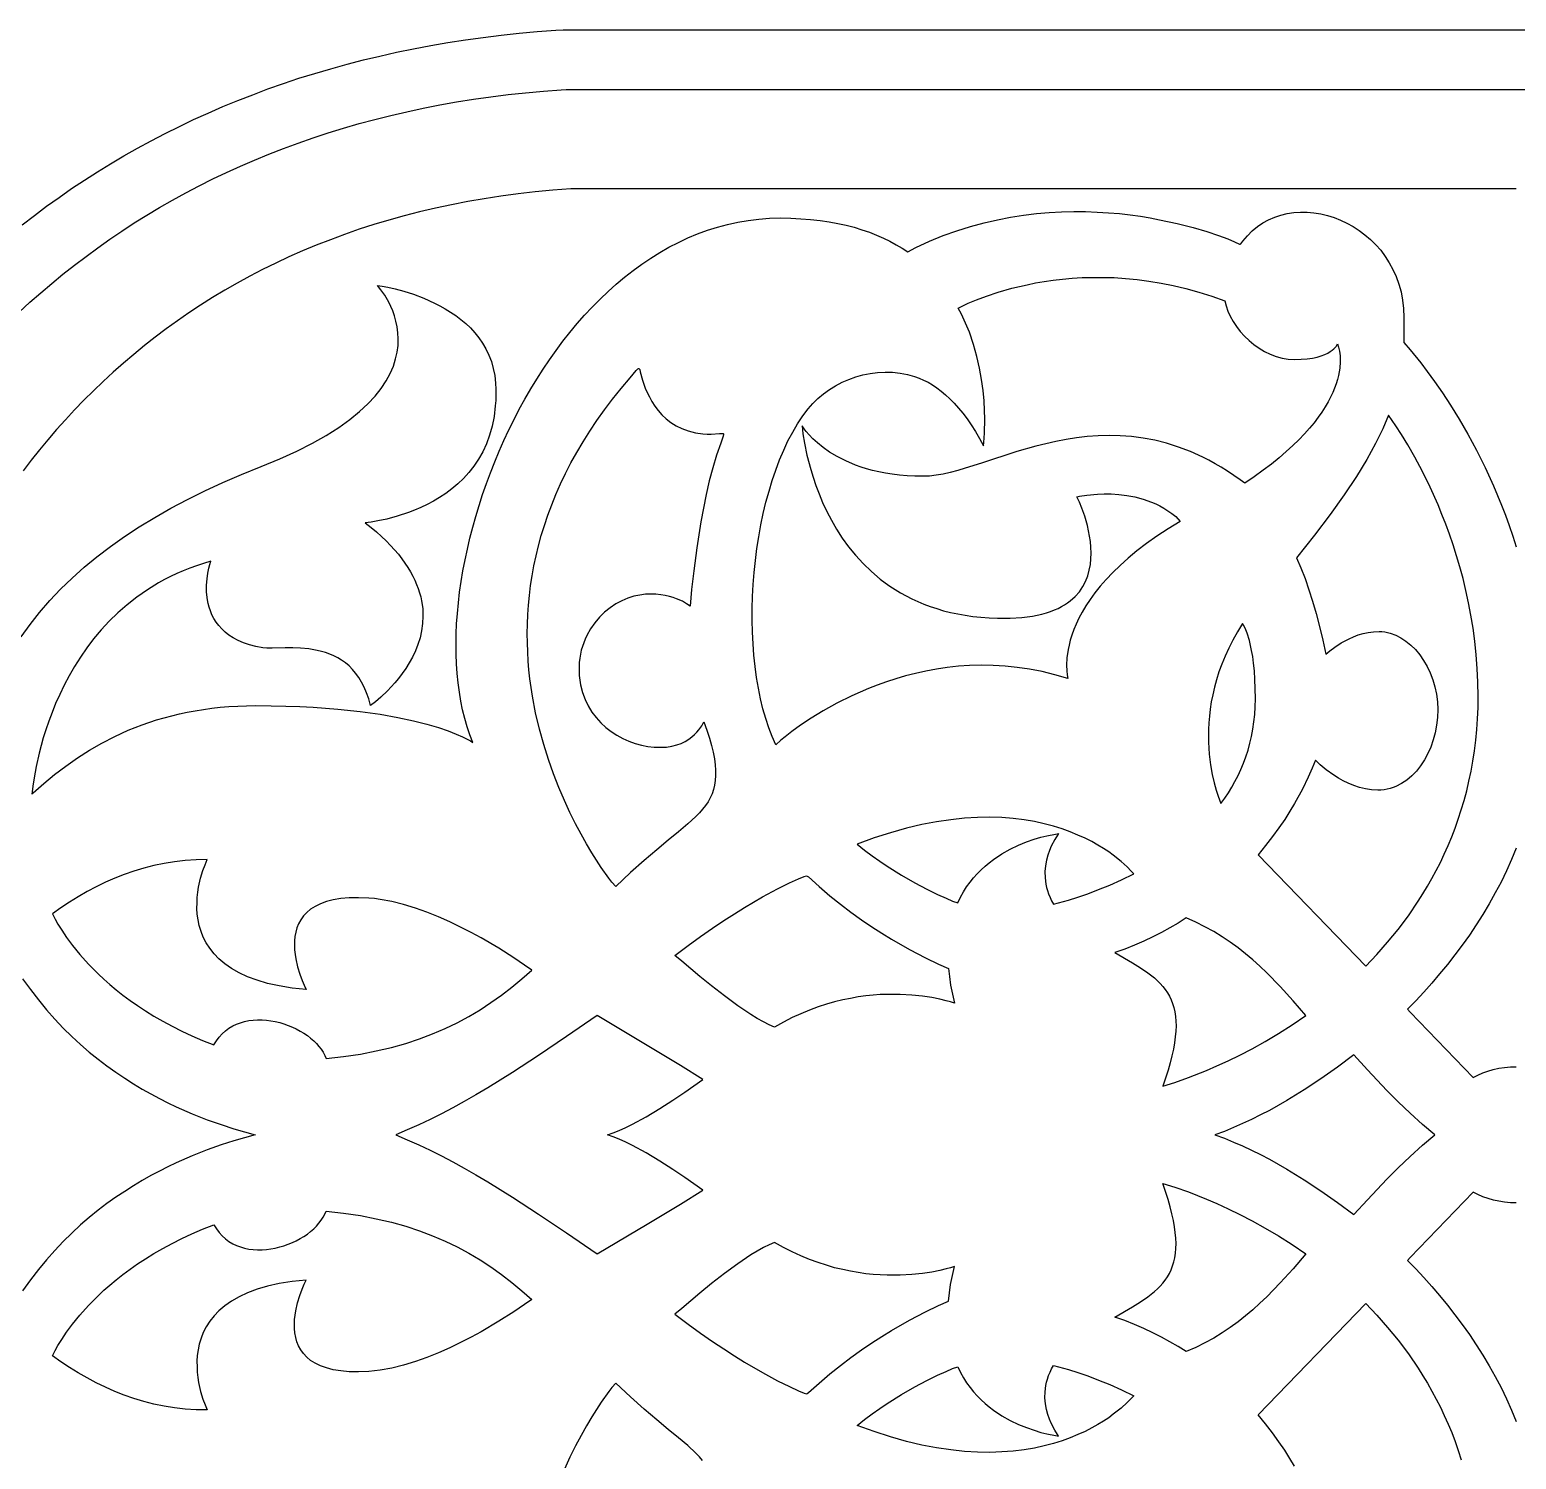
# Model space of a CAD drawing. Extents: x 1175 to 1336, y 620 to 642.
# Drawn here: x 1298.58 to 1313.37, y 627.6 to 641.83 of the extents above; entities that cross this region are included whole.
import ezdxf

# ---------------------------------------------------------------- set-up
doc = ezdxf.new("R2010")
doc.units = 0
doc.layers.add('LAYER_1', color=18, linetype='CONTINUOUS')

msp = doc.modelspace()

# ---------------------------------------------------------------- linework, layer by layer
at = {"layer": 'LAYER_1'}
for points in [[(1298.503, 639.889), (1298.623, 639.982), (1298.745, 640.073), (1298.869, 640.161), (1298.994, 640.248), (1299.122, 640.333), (1299.251, 640.415), (1299.382, 640.496), (1299.515, 640.574), (1299.65, 640.651), (1299.787, 640.725), (1299.925, 640.797), (1300.066, 640.867), (1300.208, 640.935), (1300.353, 641), (1300.499, 641.064), (1300.647, 641.125), (1300.796, 641.183), (1300.948, 641.24), (1301.102, 641.294), (1301.257, 641.346), (1301.415, 641.395), (1301.574, 641.442), (1301.735, 641.487), (1301.898, 641.529), (1302.062, 641.568), (1302.229, 641.606), (1302.398, 641.64), (1302.568, 641.672), (1302.74, 641.702), (1302.914, 641.729), (1303.09, 641.753), (1303.268, 641.775), (1303.448, 641.794), (1303.629, 641.811), (1303.813, 641.825), (1303.887, 641.83), (1322.858, 641.83)], [(1298.472, 639.02), (1298.578, 639.117), (1298.686, 639.212), (1298.796, 639.305), (1298.908, 639.397), (1299.021, 639.487), (1299.137, 639.574), (1299.254, 639.66), (1299.373, 639.744), (1299.495, 639.826), (1299.618, 639.906), (1299.743, 639.984), (1299.87, 640.06), (1299.999, 640.134), (1300.13, 640.206), (1300.263, 640.276), (1300.398, 640.344), (1300.535, 640.409), (1300.674, 640.472), (1300.814, 640.533), (1300.957, 640.592), (1301.102, 640.648), (1301.249, 640.702), (1301.397, 640.754), (1301.548, 640.804), (1301.701, 640.851), (1301.855, 640.895), (1302.012, 640.937), (1302.171, 640.977), (1302.331, 641.014), (1302.494, 641.049), (1302.659, 641.081), (1302.825, 641.111), (1302.994, 641.138), (1303.165, 641.162), (1303.338, 641.184), (1303.513, 641.203), (1303.689, 641.219), (1303.868, 641.233), (1303.915, 641.236), (1322.831, 641.236)], [(1313.373, 640.246), (1303.962, 640.246), (1303.784, 640.233), (1303.609, 640.216), (1303.437, 640.196), (1303.267, 640.173), (1303.1, 640.148), (1302.936, 640.119), (1302.774, 640.088), (1302.615, 640.054), (1302.458, 640.017), (1302.303, 639.977), (1302.152, 639.935), (1302.002, 639.89), (1301.855, 639.843), (1301.711, 639.793), (1301.569, 639.74), (1301.429, 639.685), (1301.292, 639.628), (1301.157, 639.568), (1301.025, 639.506), (1300.894, 639.442), (1300.766, 639.376), (1300.641, 639.307), (1300.518, 639.236), (1300.397, 639.163), (1300.278, 639.088), (1300.162, 639.011), (1300.047, 638.933), (1299.935, 638.852), (1299.825, 638.769), (1299.718, 638.685), (1299.612, 638.598), (1299.509, 638.51), (1299.408, 638.42), (1299.309, 638.329), (1299.212, 638.236), (1299.117, 638.141), (1299.024, 638.045), (1298.933, 637.948), (1298.845, 637.849), (1298.758, 637.748), (1298.673, 637.647), (1298.59, 637.544), (1298.51, 637.439)], [(1298.493, 635.787), (1298.581, 635.91), (1298.675, 636.03), (1298.776, 636.147), (1298.884, 636.261), (1298.998, 636.371), (1299.118, 636.479), (1299.246, 636.584), (1299.38, 636.687), (1299.52, 636.786), (1299.667, 636.882), (1299.821, 636.976), (1299.981, 637.067), (1300.148, 637.155), (1300.321, 637.24), (1300.5, 637.323), (1300.686, 637.403), (1300.879, 637.481), (1301.066, 637.557), (1301.237, 637.635), (1301.391, 637.713), (1301.529, 637.792), (1301.653, 637.871), (1301.763, 637.949), (1301.859, 638.028), (1301.943, 638.106), (1302.014, 638.183), (1302.075, 638.26), (1302.125, 638.335), (1302.165, 638.409), (1302.196, 638.482), (1302.219, 638.553), (1302.234, 638.621), (1302.243, 638.688), (1302.245, 638.752), (1302.242, 638.814), (1302.234, 638.873), (1302.222, 638.929), (1302.208, 638.981), (1302.19, 639.03), (1302.171, 639.076), (1302.151, 639.117), (1302.11, 639.188), (1302.073, 639.241), (1302.037, 639.285), (1302.086, 639.277), (1302.141, 639.266), (1302.214, 639.249), (1302.3, 639.226), (1302.396, 639.196), (1302.499, 639.157), (1302.606, 639.109), (1302.66, 639.082), (1302.713, 639.052), (1302.766, 639.019), (1302.818, 638.984), (1302.869, 638.946), (1302.917, 638.905), (1302.964, 638.861), (1303.007, 638.813), (1303.048, 638.763), (1303.085, 638.709), (1303.118, 638.652), (1303.148, 638.591), (1303.172, 638.527), (1303.191, 638.459), (1303.205, 638.387), (1303.213, 638.311), (1303.216, 638.252), (1303.216, 638.195), (1303.215, 638.139), (1303.211, 638.085), (1303.199, 637.981), (1303.18, 637.884), (1303.154, 637.793), (1303.123, 637.708), (1303.086, 637.629), (1303.044, 637.555), (1302.998, 637.486), (1302.948, 637.423), (1302.894, 637.364), (1302.838, 637.31), (1302.779, 637.26), (1302.719, 637.215), (1302.657, 637.174), (1302.595, 637.137), (1302.532, 637.104), (1302.469, 637.074), (1302.408, 637.048), (1302.348, 637.024), (1302.233, 636.987), (1302.13, 636.959), (1302.043, 636.94), (1301.975, 636.929), (1301.916, 636.922), (1301.974, 636.876), (1302.027, 636.831), (1302.078, 636.786), (1302.125, 636.741), (1302.169, 636.696), (1302.209, 636.652), (1302.246, 636.608), (1302.281, 636.564), (1302.312, 636.52), (1302.341, 636.477), (1302.367, 636.435), (1302.39, 636.392), (1302.41, 636.35), (1302.428, 636.308), (1302.444, 636.267), (1302.457, 636.226), (1302.468, 636.186), (1302.476, 636.146), (1302.488, 636.068), (1302.491, 635.992), (1302.487, 635.918), (1302.477, 635.846), (1302.462, 635.777), (1302.441, 635.71), (1302.416, 635.646), (1302.387, 635.585), (1302.355, 635.527), (1302.321, 635.472), (1302.285, 635.421), (1302.248, 635.372), (1302.21, 635.328), (1302.138, 635.249), (1302.072, 635.186), (1302.018, 635.14), (1301.968, 635.102), (1301.951, 635.168), (1301.93, 635.229), (1301.906, 635.285), (1301.88, 635.336), (1301.852, 635.382), (1301.821, 635.425), (1301.789, 635.463), (1301.755, 635.497), (1301.719, 635.527), (1301.681, 635.554), (1301.643, 635.577), (1301.603, 635.598), (1301.563, 635.615), (1301.522, 635.63), (1301.48, 635.642), (1301.439, 635.652), (1301.355, 635.667), (1301.273, 635.674), (1301.194, 635.677), (1301.12, 635.676), (1300.99, 635.673), (1300.938, 635.673), (1300.896, 635.676), (1300.827, 635.69), (1300.763, 635.708), (1300.704, 635.728), (1300.651, 635.751), (1300.603, 635.776), (1300.56, 635.804), (1300.522, 635.834), (1300.488, 635.866), (1300.458, 635.899), (1300.432, 635.934), (1300.41, 635.97), (1300.391, 636.006), (1300.376, 636.044), (1300.363, 636.081), (1300.353, 636.119), (1300.346, 636.156), (1300.338, 636.23), (1300.337, 636.3), (1300.342, 636.365), (1300.35, 636.422), (1300.359, 636.47), (1300.368, 636.507), (1300.378, 636.539), (1300.306, 636.517), (1300.237, 636.494), (1300.17, 636.47), (1300.104, 636.444), (1300.041, 636.416), (1299.979, 636.387), (1299.919, 636.356), (1299.86, 636.324), (1299.749, 636.256), (1299.644, 636.183), (1299.546, 636.106), (1299.454, 636.026), (1299.368, 635.942), (1299.288, 635.856), (1299.213, 635.767), (1299.145, 635.676), (1299.081, 635.584), (1299.023, 635.491), (1298.969, 635.398), (1298.92, 635.306), (1298.875, 635.214), (1298.835, 635.123), (1298.799, 635.033), (1298.767, 634.946), (1298.738, 634.861), (1298.712, 634.78), (1298.671, 634.628), (1298.641, 634.495), (1298.62, 634.384), (1298.608, 634.299), (1298.601, 634.244), (1298.597, 634.222), (1298.612, 634.235), (1298.716, 634.327), (1298.824, 634.416), (1298.936, 634.5), (1299.051, 634.581), (1299.171, 634.657), (1299.295, 634.729), (1299.424, 634.795), (1299.558, 634.856), (1299.696, 634.91), (1299.84, 634.959), (1299.99, 635.001), (1300.067, 635.02), (1300.145, 635.036), (1300.225, 635.051), (1300.306, 635.064), (1300.389, 635.076), (1300.473, 635.085), (1300.559, 635.092), (1300.647, 635.097), (1300.736, 635.101), (1300.827, 635.102), (1300.979, 635.101), (1301.125, 635.097), (1301.264, 635.093), (1301.397, 635.086), (1301.643, 635.068), (1301.865, 635.044), (1302.064, 635.016), (1302.24, 634.985), (1302.395, 634.952), (1302.53, 634.918), (1302.645, 634.884), (1302.742, 634.851), (1302.821, 634.819), (1302.884, 634.792), (1302.931, 634.768), (1302.963, 634.75), (1302.988, 634.734), (1302.958, 634.811), (1302.931, 634.891), (1302.907, 634.974), (1302.886, 635.059), (1302.868, 635.146), (1302.853, 635.236), (1302.84, 635.328), (1302.831, 635.422), (1302.825, 635.517), (1302.821, 635.615), (1302.82, 635.714), (1302.822, 635.815), (1302.826, 635.917), (1302.834, 636.02), (1302.844, 636.125), (1302.856, 636.23), (1302.871, 636.337), (1302.889, 636.444), (1302.91, 636.552), (1302.933, 636.66), (1302.958, 636.768), (1302.986, 636.877), (1303.016, 636.986), (1303.049, 637.095), (1303.085, 637.204), (1303.122, 637.312), (1303.162, 637.42), (1303.205, 637.528), (1303.249, 637.634), (1303.296, 637.74), (1303.345, 637.846), (1303.397, 637.95), (1303.45, 638.052), (1303.506, 638.154), (1303.564, 638.254), (1303.624, 638.353), (1303.686, 638.45), (1303.75, 638.545), (1303.816, 638.638), (1303.884, 638.729), (1303.954, 638.817), (1304.026, 638.904), (1304.1, 638.988), (1304.176, 639.069), (1304.254, 639.148), (1304.333, 639.224), (1304.415, 639.297), (1304.498, 639.366), (1304.583, 639.433), (1304.669, 639.496), (1304.758, 639.556), (1304.848, 639.612), (1304.939, 639.664), (1305.033, 639.713), (1305.127, 639.757), (1305.224, 639.797), (1305.322, 639.833), (1305.421, 639.865), (1305.522, 639.892), (1305.625, 639.915), (1305.728, 639.932), (1305.834, 639.945), (1305.94, 639.953), (1306.048, 639.956), (1306.152, 639.954), (1306.252, 639.949), (1306.349, 639.942), (1306.443, 639.931), (1306.533, 639.918), (1306.619, 639.902), (1306.703, 639.884), (1306.783, 639.863), (1306.86, 639.839), (1306.934, 639.814), (1307.005, 639.786), (1307.073, 639.756), (1307.138, 639.724), (1307.201, 639.69), (1307.26, 639.655), (1307.317, 639.618), (1307.395, 639.663), (1307.533, 639.725), (1307.67, 639.78), (1307.806, 639.828), (1307.941, 639.871), (1308.075, 639.907), (1308.208, 639.938), (1308.34, 639.963), (1308.469, 639.983), (1308.597, 639.999), (1308.723, 640.01), (1308.847, 640.017), (1308.968, 640.02), (1309.086, 640.019), (1309.201, 640.015), (1309.314, 640.008), (1309.423, 639.999), (1309.529, 639.987), (1309.631, 639.973), (1309.729, 639.957), (1309.823, 639.939), (1309.999, 639.901), (1310.156, 639.861), (1310.293, 639.82), (1310.408, 639.781), (1310.501, 639.747), (1310.568, 639.72), (1310.619, 639.695), (1310.626, 639.696), (1310.632, 639.7), (1310.651, 639.724), (1310.696, 639.778), (1310.744, 639.827), (1310.796, 639.87), (1310.851, 639.907), (1310.908, 639.939), (1310.968, 639.964), (1311.03, 639.985), (1311.094, 640), (1311.159, 640.009), (1311.225, 640.013), (1311.292, 640.013), (1311.359, 640.007), (1311.426, 639.996), (1311.493, 639.98), (1311.559, 639.96), (1311.624, 639.934), (1311.687, 639.905), (1311.75, 639.87), (1311.81, 639.831), (1311.867, 639.788), (1311.922, 639.741), (1311.974, 639.689), (1312.023, 639.634), (1312.068, 639.574), (1312.109, 639.511), (1312.145, 639.444), (1312.177, 639.373), (1312.204, 639.298), (1312.226, 639.22), (1312.241, 639.139), (1312.251, 639.054), (1312.254, 638.966), (1312.254, 638.718), (1312.317, 638.645), (1312.422, 638.515), (1312.487, 638.429), (1312.559, 638.329), (1312.637, 638.217), (1312.718, 638.091), (1312.803, 637.954), (1312.89, 637.805), (1312.976, 637.644), (1313.062, 637.472), (1313.146, 637.29), (1313.227, 637.097), (1313.265, 636.997), (1313.303, 636.894), (1313.339, 636.789), (1313.373, 636.681)], [(1313.373, 633.683), (1313.326, 633.569), (1313.276, 633.457), (1313.222, 633.346), (1313.164, 633.237), (1313.104, 633.129), (1313.04, 633.024), (1312.974, 632.92), (1312.906, 632.818), (1312.835, 632.718), (1312.762, 632.62), (1312.687, 632.524), (1312.61, 632.431), (1312.532, 632.34), (1312.453, 632.251), (1312.372, 632.164), (1312.291, 632.08), (1312.315, 632.052), (1312.942, 631.401), (1312.989, 631.425), (1313.039, 631.446), (1313.091, 631.464), (1313.144, 631.479), (1313.199, 631.492), (1313.256, 631.5), (1313.314, 631.506), (1313.373, 631.508)], [(1298.506, 632.383), (1298.583, 632.275), (1298.663, 632.172), (1298.744, 632.074), (1298.827, 631.98), (1298.911, 631.892), (1298.996, 631.808), (1299.083, 631.728), (1299.17, 631.653), (1299.258, 631.582), (1299.346, 631.515), (1299.434, 631.452), (1299.522, 631.392), (1299.609, 631.337), (1299.696, 631.285), (1299.782, 631.236), (1299.867, 631.191), (1299.951, 631.148), (1300.033, 631.109), (1300.193, 631.04), (1300.343, 630.98), (1300.483, 630.931), (1300.61, 630.89), (1300.821, 630.83), (1300.61, 630.77), (1300.483, 630.729), (1300.343, 630.679), (1300.193, 630.62), (1300.033, 630.55), (1299.951, 630.511), (1299.867, 630.469), (1299.782, 630.424), (1299.696, 630.375), (1299.609, 630.323), (1299.522, 630.267), (1299.434, 630.208), (1299.346, 630.145), (1299.258, 630.078), (1299.17, 630.007), (1299.083, 629.932), (1298.996, 629.852), (1298.911, 629.768), (1298.827, 629.679), (1298.744, 629.586), (1298.663, 629.488), (1298.583, 629.385), (1298.506, 629.277)], [(1313.373, 630.152), (1313.314, 630.154), (1313.256, 630.159), (1313.2, 630.168), (1313.145, 630.18), (1313.092, 630.195), (1313.04, 630.213), (1312.99, 630.234), (1312.943, 630.258), (1312.315, 629.608), (1312.291, 629.58), (1312.372, 629.495), (1312.453, 629.409), (1312.532, 629.32), (1312.61, 629.229), (1312.687, 629.135), (1312.762, 629.039), (1312.835, 628.942), (1312.906, 628.842), (1312.974, 628.74), (1313.04, 628.636), (1313.104, 628.53), (1313.164, 628.423), (1313.222, 628.314), (1313.276, 628.203), (1313.326, 628.09), (1313.373, 627.976)], [(1311.166, 627.53), (1311.12, 627.608), (1311.068, 627.69), (1311.01, 627.775), (1310.947, 627.862), (1310.878, 627.952), (1310.803, 628.043), (1311.874, 629.151), (1311.984, 629.035), (1312.092, 628.913), (1312.197, 628.784), (1312.299, 628.648), (1312.396, 628.506), (1312.443, 628.432), (1312.489, 628.356), (1312.533, 628.278), (1312.576, 628.199), (1312.617, 628.118), (1312.656, 628.036), (1312.694, 627.951), (1312.73, 627.865), (1312.764, 627.777), (1312.796, 627.687), (1312.825, 627.595)], [(1305.274, 627.589), (1305.242, 627.625), (1305.207, 627.662), (1305.127, 627.736), (1305.035, 627.814), (1304.932, 627.898), (1304.817, 627.992), (1304.692, 628.099), (1304.557, 628.22), (1304.412, 628.359), (1304.372, 628.314), (1304.34, 628.275), (1304.265, 628.168), (1304.172, 628.021), (1304.12, 627.934), (1304.066, 627.838), (1304.01, 627.733), (1303.954, 627.621), (1303.898, 627.5)]]:
    msp.add_lwpolyline(points, dxfattribs=at)
for points in [[(1310.67, 637.315), (1310.624, 637.35), (1310.561, 637.394), (1310.499, 637.436), (1310.437, 637.474), (1310.375, 637.51), (1310.314, 637.544), (1310.252, 637.575), (1310.131, 637.63), (1310.011, 637.676), (1309.892, 637.714), (1309.774, 637.743), (1309.658, 637.765), (1309.544, 637.78), (1309.431, 637.788), (1309.32, 637.791), (1309.21, 637.788), (1309.102, 637.78), (1308.996, 637.768), (1308.892, 637.751), (1308.79, 637.732), (1308.69, 637.709), (1308.592, 637.684), (1308.402, 637.63), (1308.051, 637.516), (1307.889, 637.465), (1307.813, 637.443), (1307.738, 637.423), (1307.667, 637.407), (1307.599, 637.395), (1307.533, 637.387), (1307.47, 637.385), (1307.388, 637.386), (1307.309, 637.39), (1307.234, 637.397), (1307.162, 637.405), (1307.093, 637.416), (1307.028, 637.429), (1306.966, 637.443), (1306.907, 637.46), (1306.851, 637.477), (1306.797, 637.496), (1306.7, 637.537), (1306.614, 637.581), (1306.538, 637.626), (1306.473, 637.672), (1306.418, 637.717), (1306.372, 637.759), (1306.334, 637.798), (1306.305, 637.831), (1306.284, 637.858), (1306.264, 637.888), (1306.273, 637.807), (1306.288, 637.715), (1306.313, 637.595), (1306.35, 637.453), (1306.373, 637.375), (1306.401, 637.294), (1306.433, 637.21), (1306.469, 637.123), (1306.51, 637.035), (1306.556, 636.947), (1306.607, 636.858), (1306.664, 636.77), (1306.727, 636.683), (1306.796, 636.598), (1306.872, 636.516), (1306.954, 636.436), (1307.043, 636.361), (1307.09, 636.325), (1307.139, 636.29), (1307.191, 636.257), (1307.244, 636.225), (1307.299, 636.195), (1307.356, 636.166), (1307.415, 636.138), (1307.476, 636.113), (1307.539, 636.089), (1307.604, 636.067), (1307.672, 636.047), (1307.742, 636.03), (1307.814, 636.014), (1307.888, 636.001), (1307.965, 635.99), (1308.044, 635.981), (1308.125, 635.975), (1308.209, 635.972), (1308.337, 635.972), (1308.453, 635.979), (1308.558, 635.993), (1308.652, 636.013), (1308.696, 636.026), (1308.737, 636.039), (1308.775, 636.054), (1308.812, 636.07), (1308.846, 636.087), (1308.877, 636.106), (1308.907, 636.125), (1308.934, 636.146), (1308.983, 636.189), (1309.024, 636.236), (1309.059, 636.286), (1309.086, 636.339), (1309.107, 636.393), (1309.123, 636.449), (1309.134, 636.506), (1309.139, 636.563), (1309.141, 636.621), (1309.139, 636.678), (1309.134, 636.734), (1309.126, 636.789), (1309.116, 636.842), (1309.104, 636.894), (1309.077, 636.987), (1309.049, 637.067), (1309.025, 637.128), (1309, 637.181), (1309.026, 637.187), (1309.097, 637.198), (1309.205, 637.208), (1309.27, 637.21), (1309.341, 637.209), (1309.416, 637.204), (1309.495, 637.195), (1309.577, 637.179), (1309.659, 637.157), (1309.743, 637.127), (1309.784, 637.109), (1309.825, 637.089), (1309.865, 637.066), (1309.905, 637.041), (1309.944, 637.013), (1309.983, 636.983), (1310.027, 636.936), (1309.907, 636.862), (1309.795, 636.788), (1309.692, 636.715), (1309.597, 636.642), (1309.509, 636.569), (1309.429, 636.498), (1309.356, 636.427), (1309.29, 636.358), (1309.231, 636.29), (1309.177, 636.223), (1309.13, 636.157), (1309.088, 636.094), (1309.051, 636.032), (1309.019, 635.971), (1308.992, 635.913), (1308.969, 635.858), (1308.949, 635.804), (1308.934, 635.753), (1308.921, 635.704), (1308.912, 635.659), (1308.9, 635.576), (1308.897, 635.506), (1308.898, 635.449), (1308.903, 635.408), (1308.909, 635.373), (1308.781, 635.41), (1308.654, 635.441), (1308.529, 635.465), (1308.405, 635.483), (1308.284, 635.495), (1308.165, 635.502), (1308.047, 635.504), (1307.932, 635.501), (1307.82, 635.493), (1307.709, 635.481), (1307.602, 635.465), (1307.496, 635.446), (1307.394, 635.423), (1307.294, 635.398), (1307.197, 635.37), (1307.104, 635.339), (1307.013, 635.307), (1306.926, 635.273), (1306.841, 635.237), (1306.761, 635.2), (1306.61, 635.125), (1306.474, 635.049), (1306.354, 634.976), (1306.25, 634.907), (1306.163, 634.845), (1306.095, 634.792), (1306.054, 634.758), (1306.003, 634.711), (1305.966, 634.794), (1305.933, 634.881), (1305.902, 634.974), (1305.875, 635.07), (1305.851, 635.171), (1305.829, 635.274), (1305.812, 635.381), (1305.797, 635.491), (1305.785, 635.603), (1305.776, 635.718), (1305.771, 635.834), (1305.768, 635.951), (1305.769, 636.07), (1305.772, 636.189), (1305.778, 636.309), (1305.788, 636.428), (1305.8, 636.547), (1305.815, 636.666), (1305.833, 636.783), (1305.854, 636.9), (1305.878, 637.014), (1305.905, 637.126), (1305.935, 637.236), (1305.967, 637.343), (1306.002, 637.447), (1306.04, 637.547), (1306.081, 637.644), (1306.124, 637.736), (1306.171, 637.824), (1306.219, 637.907), (1306.271, 637.985), (1306.325, 638.057), (1306.372, 638.11), (1306.422, 638.16), (1306.477, 638.206), (1306.536, 638.248), (1306.597, 638.286), (1306.662, 638.32), (1306.729, 638.349), (1306.799, 638.374), (1306.87, 638.394), (1306.943, 638.409), (1307.016, 638.418), (1307.09, 638.422), (1307.164, 638.42), (1307.239, 638.412), (1307.312, 638.398), (1307.384, 638.378), (1307.429, 638.361), (1307.474, 638.342), (1307.518, 638.32), (1307.562, 638.294), (1307.606, 638.265), (1307.65, 638.232), (1307.693, 638.196), (1307.736, 638.156), (1307.779, 638.112), (1307.822, 638.064), (1307.864, 638.012), (1307.906, 637.956), (1307.948, 637.896), (1307.989, 637.831), (1308.03, 637.762), (1308.071, 637.688), (1308.074, 637.721), (1308.08, 637.813), (1308.083, 637.955), (1308.08, 638.041), (1308.075, 638.136), (1308.065, 638.238), (1308.051, 638.347), (1308.031, 638.46), (1308.005, 638.578), (1307.971, 638.697), (1307.929, 638.818), (1307.905, 638.879), (1307.879, 638.939), (1307.85, 638.999), (1307.819, 639.059), (1307.918, 639.107), (1307.999, 639.14), (1308.099, 639.178), (1308.217, 639.217), (1308.353, 639.256), (1308.505, 639.292), (1308.588, 639.309), (1308.674, 639.323), (1308.763, 639.336), (1308.856, 639.347), (1308.953, 639.356), (1309.053, 639.362), (1309.156, 639.365), (1309.263, 639.365), (1309.372, 639.362), (1309.484, 639.354), (1309.599, 639.343), (1309.717, 639.328), (1309.837, 639.308), (1309.959, 639.283), (1310.084, 639.253), (1310.212, 639.218), (1310.341, 639.177), (1310.472, 639.131), (1310.484, 639.08), (1310.503, 639.028), (1310.526, 638.977), (1310.555, 638.926), (1310.588, 638.876), (1310.626, 638.827), (1310.668, 638.781), (1310.713, 638.737), (1310.762, 638.696), (1310.813, 638.659), (1310.868, 638.626), (1310.924, 638.599), (1310.982, 638.576), (1311.042, 638.56), (1311.103, 638.549), (1311.165, 638.546), (1311.232, 638.549), (1311.292, 638.554), (1311.345, 638.562), (1311.392, 638.572), (1311.432, 638.584), (1311.467, 638.597), (1311.496, 638.611), (1311.521, 638.626), (1311.541, 638.64), (1311.557, 638.654), (1311.579, 638.678), (1311.593, 638.702), (1311.604, 638.671), (1311.613, 638.631), (1311.619, 638.583), (1311.62, 638.525), (1311.616, 638.46), (1311.603, 638.387), (1311.593, 638.347), (1311.58, 638.306), (1311.565, 638.263), (1311.546, 638.219), (1311.524, 638.172), (1311.499, 638.125), (1311.47, 638.075), (1311.438, 638.024), (1311.401, 637.972), (1311.36, 637.918), (1311.315, 637.863), (1311.264, 637.807), (1311.209, 637.749), (1311.149, 637.69), (1311.084, 637.63), (1311.013, 637.569), (1310.936, 637.507), (1310.854, 637.444), (1310.765, 637.38)], [(1304.412, 633.301), (1304.372, 633.345), (1304.34, 633.384), (1304.265, 633.492), (1304.172, 633.638), (1304.12, 633.726), (1304.066, 633.822), (1304.01, 633.926), (1303.954, 634.039), (1303.898, 634.159), (1303.843, 634.288), (1303.79, 634.423), (1303.74, 634.565), (1303.693, 634.714), (1303.65, 634.869), (1303.612, 635.03), (1303.581, 635.197), (1303.556, 635.369), (1303.546, 635.457), (1303.538, 635.546), (1303.533, 635.636), (1303.53, 635.727), (1303.529, 635.82), (1303.53, 635.913), (1303.534, 636.008), (1303.54, 636.103), (1303.55, 636.199), (1303.562, 636.297), (1303.577, 636.395), (1303.595, 636.494), (1303.616, 636.593), (1303.64, 636.694), (1303.668, 636.795), (1303.699, 636.896), (1303.734, 636.999), (1303.772, 637.102), (1303.814, 637.205), (1303.86, 637.309), (1303.91, 637.413), (1303.964, 637.518), (1304.022, 637.623), (1304.084, 637.728), (1304.151, 637.834), (1304.222, 637.94), (1304.298, 638.046), (1304.378, 638.152), (1304.464, 638.259), (1304.554, 638.365), (1304.614, 638.437), (1304.63, 638.454), (1304.636, 638.457), (1304.64, 638.458), (1304.644, 638.455), (1304.648, 638.449), (1304.654, 638.426), (1304.677, 638.341), (1304.704, 638.261), (1304.722, 638.218), (1304.744, 638.174), (1304.769, 638.129), (1304.798, 638.084), (1304.831, 638.04), (1304.869, 637.998), (1304.911, 637.957), (1304.958, 637.921), (1305.011, 637.887), (1305.068, 637.859), (1305.132, 637.836), (1305.202, 637.818), (1305.278, 637.808), (1305.318, 637.805), (1305.36, 637.805), (1305.441, 637.81), (1305.464, 637.812), (1305.478, 637.81), (1305.481, 637.807), (1305.483, 637.802), (1305.48, 637.785), (1305.454, 637.715), (1305.413, 637.596), (1305.375, 637.47), (1305.341, 637.338), (1305.31, 637.204), (1305.282, 637.068), (1305.257, 636.933), (1305.216, 636.674), (1305.186, 636.444), (1305.165, 636.259), (1305.149, 636.091), (1305.115, 636.116), (1305.073, 636.14), (1305.015, 636.165), (1304.981, 636.178), (1304.943, 636.189), (1304.902, 636.199), (1304.857, 636.206), (1304.81, 636.211), (1304.759, 636.212), (1304.705, 636.21), (1304.648, 636.203), (1304.589, 636.191), (1304.529, 636.172), (1304.47, 636.146), (1304.411, 636.114), (1304.354, 636.075), (1304.299, 636.031), (1304.248, 635.981), (1304.201, 635.925), (1304.158, 635.865), (1304.121, 635.799), (1304.105, 635.764), (1304.091, 635.728), (1304.078, 635.691), (1304.067, 635.653), (1304.058, 635.613), (1304.051, 635.573), (1304.047, 635.531), (1304.045, 635.489), (1304.045, 635.445), (1304.047, 635.401), (1304.052, 635.356), (1304.06, 635.309), (1304.079, 635.234), (1304.104, 635.164), (1304.135, 635.099), (1304.172, 635.038), (1304.214, 634.983), (1304.26, 634.931), (1304.311, 634.885), (1304.365, 634.844), (1304.421, 634.807), (1304.48, 634.775), (1304.541, 634.748), (1304.604, 634.726), (1304.667, 634.709), (1304.73, 634.696), (1304.793, 634.689), (1304.855, 634.687), (1304.914, 634.689), (1304.968, 634.697), (1305.017, 634.71), (1305.061, 634.726), (1305.101, 634.746), (1305.136, 634.767), (1305.167, 634.79), (1305.195, 634.814), (1305.218, 634.838), (1305.237, 634.861), (1305.266, 634.902), (1305.287, 634.942), (1305.317, 634.858), (1305.342, 634.779), (1305.362, 634.706), (1305.379, 634.637), (1305.391, 634.573), (1305.399, 634.514), (1305.404, 634.458), (1305.404, 634.405), (1305.4, 634.356), (1305.393, 634.31), (1305.382, 634.266), (1305.368, 634.224), (1305.349, 634.184), (1305.328, 634.145), (1305.302, 634.108), (1305.274, 634.071), (1305.242, 634.034), (1305.207, 633.998), (1305.127, 633.924), (1305.035, 633.846), (1304.932, 633.761), (1304.817, 633.667), (1304.692, 633.561), (1304.557, 633.44)], [(1311.874, 632.509), (1311.984, 632.624), (1312.092, 632.746), (1312.197, 632.875), (1312.299, 633.011), (1312.396, 633.154), (1312.443, 633.228), (1312.489, 633.304), (1312.533, 633.381), (1312.576, 633.46), (1312.617, 633.541), (1312.656, 633.624), (1312.694, 633.708), (1312.73, 633.795), (1312.764, 633.883), (1312.796, 633.973), (1312.825, 634.064), (1312.853, 634.158), (1312.879, 634.253), (1312.902, 634.35), (1312.923, 634.449), (1312.941, 634.55), (1312.957, 634.653), (1312.97, 634.757), (1312.98, 634.863), (1312.987, 634.972), (1312.992, 635.082), (1312.993, 635.193), (1312.991, 635.335), (1312.985, 635.473), (1312.974, 635.609), (1312.96, 635.743), (1312.942, 635.874), (1312.922, 636.001), (1312.898, 636.126), (1312.871, 636.248), (1312.843, 636.366), (1312.811, 636.482), (1312.779, 636.594), (1312.744, 636.702), (1312.708, 636.807), (1312.671, 636.908), (1312.633, 637.006), (1312.594, 637.099), (1312.516, 637.275), (1312.438, 637.433), (1312.363, 637.575), (1312.293, 637.698), (1312.23, 637.802), (1312.175, 637.887), (1312.101, 637.993), (1312.043, 637.857), (1311.97, 637.71), (1311.884, 637.552), (1311.781, 637.383), (1311.661, 637.201), (1311.522, 637.006), (1311.364, 636.797), (1311.184, 636.574), (1311.228, 636.472), (1311.27, 636.366), (1311.309, 636.255), (1311.346, 636.14), (1311.381, 636.018), (1311.414, 635.89), (1311.446, 635.755), (1311.476, 635.613), (1311.518, 635.648), (1311.566, 635.685), (1311.63, 635.726), (1311.668, 635.748), (1311.709, 635.768), (1311.753, 635.787), (1311.799, 635.805), (1311.848, 635.819), (1311.9, 635.83), (1311.953, 635.838), (1312.008, 635.84), (1312.036, 635.839), (1312.064, 635.836), (1312.119, 635.824), (1312.173, 635.804), (1312.225, 635.777), (1312.275, 635.744), (1312.324, 635.704), (1312.369, 635.659), (1312.412, 635.608), (1312.45, 635.552), (1312.485, 635.492), (1312.516, 635.428), (1312.542, 635.36), (1312.563, 635.289), (1312.579, 635.215), (1312.588, 635.14), (1312.591, 635.062), (1312.588, 634.984), (1312.58, 634.907), (1312.565, 634.832), (1312.546, 634.76), (1312.521, 634.69), (1312.492, 634.624), (1312.458, 634.561), (1312.42, 634.503), (1312.378, 634.45), (1312.332, 634.403), (1312.283, 634.361), (1312.23, 634.326), (1312.175, 634.298), (1312.147, 634.286), (1312.117, 634.277), (1312.088, 634.269), (1312.057, 634.264), (1312.026, 634.261), (1311.995, 634.259), (1311.932, 634.263), (1311.871, 634.272), (1311.812, 634.287), (1311.756, 634.306), (1311.701, 634.329), (1311.65, 634.354), (1311.602, 634.381), (1311.557, 634.409), (1311.481, 634.464), (1311.422, 634.512), (1311.373, 634.559), (1311.342, 634.48), (1311.302, 634.389), (1311.244, 634.271), (1311.166, 634.129), (1311.12, 634.052), (1311.068, 633.97), (1311.01, 633.885), (1310.947, 633.798), (1310.878, 633.708), (1310.803, 633.617)], [(1310.649, 635.918), (1310.598, 635.836), (1310.552, 635.755), (1310.511, 635.674), (1310.474, 635.594), (1310.442, 635.515), (1310.413, 635.437), (1310.389, 635.36), (1310.368, 635.285), (1310.351, 635.21), (1310.337, 635.138), (1310.326, 635.066), (1310.318, 634.997), (1310.312, 634.929), (1310.309, 634.863), (1310.308, 634.799), (1310.31, 634.737), (1310.317, 634.62), (1310.33, 634.513), (1310.347, 634.417), (1310.367, 634.333), (1310.387, 634.261), (1310.405, 634.202), (1310.433, 634.129), (1310.471, 634.181), (1310.507, 634.235), (1310.541, 634.291), (1310.573, 634.348), (1310.604, 634.407), (1310.632, 634.467), (1310.658, 634.53), (1310.682, 634.593), (1310.703, 634.659), (1310.722, 634.727), (1310.738, 634.796), (1310.752, 634.867), (1310.762, 634.94), (1310.77, 635.014), (1310.775, 635.091), (1310.776, 635.169), (1310.775, 635.271), (1310.771, 635.363), (1310.766, 635.447), (1310.758, 635.523), (1310.749, 635.591), (1310.739, 635.651), (1310.717, 635.75), (1310.695, 635.823), (1310.674, 635.874), (1310.658, 635.904)], [(1309.565, 633.428), (1309.541, 633.454), (1309.5, 633.496), (1309.441, 633.55), (1309.362, 633.612), (1309.316, 633.645), (1309.264, 633.679), (1309.208, 633.714), (1309.147, 633.748), (1309.081, 633.782), (1309.01, 633.814), (1308.933, 633.846), (1308.852, 633.875), (1308.765, 633.902), (1308.674, 633.926), (1308.576, 633.947), (1308.474, 633.965), (1308.366, 633.978), (1308.253, 633.987), (1308.134, 633.99), (1308.01, 633.988), (1307.88, 633.981), (1307.745, 633.966), (1307.603, 633.945), (1307.456, 633.917), (1307.304, 633.881), (1307.145, 633.837), (1306.981, 633.785), (1306.811, 633.723), (1306.887, 633.663), (1306.963, 633.606), (1307.038, 633.553), (1307.112, 633.504), (1307.254, 633.414), (1307.387, 633.338), (1307.507, 633.274), (1307.611, 633.223), (1307.697, 633.184), (1307.761, 633.157), (1307.815, 633.14), (1307.841, 633.196), (1307.871, 633.248), (1307.902, 633.298), (1307.936, 633.344), (1307.971, 633.388), (1308.008, 633.429), (1308.047, 633.468), (1308.086, 633.504), (1308.127, 633.538), (1308.168, 633.569), (1308.252, 633.625), (1308.336, 633.673), (1308.419, 633.712), (1308.498, 633.745), (1308.573, 633.771), (1308.64, 633.791), (1308.7, 633.806), (1308.786, 633.824), (1308.818, 633.828), (1308.807, 633.813), (1308.78, 633.77), (1308.744, 633.702), (1308.727, 633.66), (1308.711, 633.614), (1308.697, 633.563), (1308.687, 633.508), (1308.682, 633.45), (1308.683, 633.389), (1308.691, 633.326), (1308.697, 633.293), (1308.706, 633.26), (1308.718, 633.227), (1308.732, 633.193), (1308.748, 633.159), (1308.767, 633.125), (1308.917, 633.167), (1309.008, 633.196), (1309.107, 633.23), (1309.214, 633.27), (1309.327, 633.316), (1309.444, 633.369)], [(1300.409, 631.725), (1300.435, 631.766), (1300.462, 631.803), (1300.493, 631.836), (1300.525, 631.866), (1300.56, 631.891), (1300.597, 631.913), (1300.635, 631.931), (1300.675, 631.946), (1300.716, 631.958), (1300.758, 631.966), (1300.801, 631.972), (1300.845, 631.974), (1300.889, 631.974), (1300.933, 631.971), (1300.977, 631.965), (1301.021, 631.957), (1301.065, 631.947), (1301.107, 631.934), (1301.15, 631.919), (1301.191, 631.902), (1301.23, 631.883), (1301.269, 631.863), (1301.306, 631.841), (1301.34, 631.817), (1301.373, 631.792), (1301.403, 631.766), (1301.431, 631.739), (1301.456, 631.71), (1301.479, 631.681), (1301.498, 631.651), (1301.514, 631.62), (1301.526, 631.588), (1301.701, 631.609), (1301.868, 631.634), (1302.026, 631.665), (1302.177, 631.7), (1302.32, 631.74), (1302.457, 631.785), (1302.587, 631.835), (1302.712, 631.888), (1302.832, 631.946), (1302.947, 632.009), (1303.059, 632.075), (1303.167, 632.146), (1303.272, 632.221), (1303.375, 632.299), (1303.476, 632.381), (1303.576, 632.467), (1303.502, 632.52), (1303.394, 632.593), (1303.247, 632.686), (1303.069, 632.79), (1302.97, 632.844), (1302.866, 632.898), (1302.757, 632.95), (1302.645, 633), (1302.531, 633.046), (1302.415, 633.087), (1302.298, 633.123), (1302.181, 633.152), (1302.065, 633.173), (1302.008, 633.181), (1301.951, 633.186), (1301.849, 633.19), (1301.756, 633.188), (1301.672, 633.181), (1301.597, 633.168), (1301.53, 633.151), (1301.47, 633.13), (1301.418, 633.104), (1301.373, 633.075), (1301.334, 633.043), (1301.301, 633.008), (1301.274, 632.97), (1301.253, 632.931), (1301.236, 632.889), (1301.224, 632.847), (1301.216, 632.803), (1301.212, 632.759), (1301.211, 632.714), (1301.213, 632.67), (1301.218, 632.626), (1301.225, 632.583), (1301.243, 632.502), (1301.265, 632.428), (1301.288, 632.366), (1301.309, 632.318), (1301.329, 632.275), (1301.189, 632.29), (1301.061, 632.311), (1300.945, 632.337), (1300.84, 632.368), (1300.745, 632.403), (1300.66, 632.442), (1300.585, 632.485), (1300.518, 632.531), (1300.46, 632.581), (1300.411, 632.632), (1300.368, 632.686), (1300.333, 632.741), (1300.304, 632.797), (1300.282, 632.855), (1300.265, 632.912), (1300.252, 632.97), (1300.245, 633.027), (1300.241, 633.084), (1300.242, 633.139), (1300.245, 633.193), (1300.251, 633.245), (1300.258, 633.295), (1300.278, 633.385), (1300.301, 633.46), (1300.322, 633.518), (1300.343, 633.569), (1300.233, 633.567), (1300.125, 633.56), (1300.019, 633.548), (1299.915, 633.532), (1299.813, 633.511), (1299.712, 633.485), (1299.614, 633.455), (1299.518, 633.422), (1299.423, 633.384), (1299.33, 633.343), (1299.239, 633.298), (1299.149, 633.25), (1299.06, 633.2), (1298.974, 633.146), (1298.888, 633.089), (1298.804, 633.03), (1298.831, 632.977), (1298.858, 632.928), (1298.895, 632.867), (1298.944, 632.795), (1299.004, 632.714), (1299.076, 632.625), (1299.161, 632.529), (1299.261, 632.429), (1299.316, 632.378), (1299.375, 632.326), (1299.438, 632.273), (1299.505, 632.221), (1299.575, 632.168), (1299.65, 632.116), (1299.729, 632.063), (1299.813, 632.012), (1299.901, 631.961), (1299.993, 631.911), (1300.09, 631.862), (1300.192, 631.815), (1300.298, 631.769)], [(1305.989, 631.902), (1305.936, 631.924), (1305.879, 631.953), (1305.818, 631.987), (1305.755, 632.026), (1305.624, 632.115), (1305.491, 632.212), (1305.363, 632.312), (1305.245, 632.407), (1305.067, 632.559), (1304.997, 632.615), (1305.129, 632.713), (1305.254, 632.804), (1305.373, 632.886), (1305.486, 632.962), (1305.592, 633.03), (1305.692, 633.092), (1305.87, 633.197), (1306.02, 633.278), (1306.14, 633.337), (1306.229, 633.377), (1306.285, 633.401), (1306.307, 633.408), (1306.315, 633.405), (1306.327, 633.396), (1306.433, 633.3), (1306.539, 633.21), (1306.645, 633.125), (1306.751, 633.045), (1306.856, 632.971), (1306.958, 632.901), (1307.058, 632.837), (1307.155, 632.778), (1307.335, 632.675), (1307.493, 632.592), (1307.623, 632.529), (1307.721, 632.485), (1307.73, 632.404), (1307.743, 632.319), (1307.76, 632.231), (1307.781, 632.14), (1307.743, 632.152), (1307.697, 632.165), (1307.634, 632.18), (1307.556, 632.196), (1307.464, 632.21), (1307.358, 632.221), (1307.24, 632.228), (1307.111, 632.228), (1307.043, 632.225), (1306.972, 632.22), (1306.899, 632.212), (1306.824, 632.202), (1306.747, 632.188), (1306.669, 632.172), (1306.588, 632.152), (1306.506, 632.129), (1306.423, 632.102), (1306.338, 632.071), (1306.252, 632.035), (1306.165, 631.996), (1306.078, 631.951)], [(1311.279, 632.016), (1311.151, 632.163), (1311.022, 632.305), (1310.889, 632.441), (1310.821, 632.507), (1310.751, 632.57), (1310.679, 632.632), (1310.604, 632.691), (1310.526, 632.748), (1310.446, 632.802), (1310.362, 632.853), (1310.274, 632.901), (1310.182, 632.946), (1310.086, 632.988), (1310.008, 632.938), (1309.926, 632.891), (1309.842, 632.845), (1309.755, 632.8), (1309.665, 632.758), (1309.572, 632.717), (1309.476, 632.679), (1309.377, 632.643), (1309.553, 632.542), (1309.632, 632.493), (1309.705, 632.443), (1309.771, 632.391), (1309.801, 632.364), (1309.829, 632.335), (1309.856, 632.306), (1309.879, 632.275), (1309.901, 632.243), (1309.921, 632.209), (1309.938, 632.173), (1309.952, 632.136), (1309.964, 632.096), (1309.974, 632.054), (1309.98, 632.009), (1309.984, 631.962), (1309.986, 631.913), (1309.984, 631.86), (1309.979, 631.804), (1309.971, 631.745), (1309.96, 631.682), (1309.946, 631.616), (1309.929, 631.547), (1309.908, 631.473), (1309.883, 631.395), (1309.856, 631.313), (1309.974, 631.35), (1310.111, 631.399), (1310.29, 631.47), (1310.393, 631.515), (1310.504, 631.566), (1310.622, 631.623), (1310.745, 631.687), (1310.874, 631.759), (1311.006, 631.837), (1311.142, 631.923)], [(1304.327, 630.83), (1304.384, 630.849), (1304.445, 630.874), (1304.509, 630.903), (1304.575, 630.936), (1304.711, 631.01), (1304.847, 631.092), (1304.978, 631.175), (1305.097, 631.255), (1305.277, 631.38), (1305.053, 631.518), (1304.721, 631.719), (1304.224, 632.016), (1303.92, 631.807), (1303.641, 631.618), (1303.381, 631.449), (1303.136, 631.298), (1303.018, 631.228), (1302.902, 631.162), (1302.788, 631.099), (1302.675, 631.04), (1302.562, 630.983), (1302.449, 630.93), (1302.335, 630.879), (1302.22, 630.83), (1302.335, 630.781), (1302.449, 630.73), (1302.562, 630.676), (1302.675, 630.62), (1302.788, 630.561), (1302.902, 630.498), (1303.018, 630.432), (1303.136, 630.362), (1303.381, 630.21), (1303.641, 630.041), (1303.92, 629.853), (1304.224, 629.644), (1304.721, 629.941), (1305.053, 630.141), (1305.277, 630.279), (1305.097, 630.405), (1304.978, 630.484), (1304.847, 630.568), (1304.711, 630.649), (1304.575, 630.724), (1304.509, 630.757), (1304.445, 630.786), (1304.384, 630.81)], [(1310.374, 630.83), (1310.467, 630.795), (1310.558, 630.758), (1310.649, 630.719), (1310.739, 630.677), (1310.828, 630.633), (1310.916, 630.587), (1311.003, 630.538), (1311.089, 630.488), (1311.26, 630.383), (1311.427, 630.272), (1311.592, 630.155), (1311.755, 630.035), (1311.892, 630.183), (1312.086, 630.388), (1312.198, 630.501), (1312.316, 630.615), (1312.438, 630.726), (1312.561, 630.83), (1312.438, 630.934), (1312.316, 631.045), (1312.198, 631.159), (1312.086, 631.272), (1311.892, 631.476), (1311.755, 631.625), (1311.592, 631.504), (1311.427, 631.388), (1311.26, 631.276), (1311.089, 631.171), (1311.003, 631.121), (1310.916, 631.073), (1310.828, 631.027), (1310.739, 630.983), (1310.649, 630.941), (1310.558, 630.901), (1310.467, 630.864)], [(1311.279, 629.644), (1311.151, 629.497), (1311.022, 629.355), (1310.889, 629.218), (1310.821, 629.153), (1310.751, 629.089), (1310.679, 629.028), (1310.604, 628.968), (1310.526, 628.912), (1310.446, 628.858), (1310.362, 628.807), (1310.274, 628.758), (1310.182, 628.713), (1310.086, 628.672), (1310.008, 628.721), (1309.926, 628.769), (1309.842, 628.815), (1309.755, 628.859), (1309.665, 628.902), (1309.572, 628.942), (1309.476, 628.98), (1309.377, 629.016), (1309.553, 629.117), (1309.632, 629.166), (1309.705, 629.216), (1309.771, 629.269), (1309.801, 629.296), (1309.829, 629.324), (1309.856, 629.354), (1309.879, 629.384), (1309.901, 629.417), (1309.921, 629.45), (1309.938, 629.486), (1309.952, 629.524), (1309.964, 629.564), (1309.974, 629.606), (1309.98, 629.65), (1309.984, 629.697), (1309.986, 629.747), (1309.984, 629.8), (1309.979, 629.856), (1309.971, 629.915), (1309.96, 629.977), (1309.946, 630.043), (1309.929, 630.113), (1309.908, 630.187), (1309.883, 630.264), (1309.856, 630.346), (1309.974, 630.309), (1310.111, 630.261), (1310.29, 630.189), (1310.393, 630.145), (1310.504, 630.094), (1310.622, 630.036), (1310.745, 629.972), (1310.874, 629.901), (1311.006, 629.823), (1311.142, 629.737)], [(1300.409, 629.935), (1300.435, 629.894), (1300.462, 629.856), (1300.493, 629.823), (1300.525, 629.794), (1300.56, 629.768), (1300.597, 629.746), (1300.635, 629.728), (1300.675, 629.713), (1300.716, 629.702), (1300.758, 629.693), (1300.801, 629.688), (1300.845, 629.685), (1300.889, 629.686), (1300.933, 629.689), (1300.977, 629.694), (1301.021, 629.703), (1301.065, 629.713), (1301.107, 629.726), (1301.15, 629.741), (1301.191, 629.757), (1301.23, 629.776), (1301.269, 629.797), (1301.306, 629.819), (1301.34, 629.842), (1301.373, 629.867), (1301.403, 629.894), (1301.431, 629.921), (1301.456, 629.949), (1301.479, 629.979), (1301.498, 630.009), (1301.514, 630.04), (1301.526, 630.071), (1301.701, 630.051), (1301.868, 630.025), (1302.026, 629.995), (1302.177, 629.959), (1302.32, 629.919), (1302.457, 629.874), (1302.587, 629.825), (1302.712, 629.771), (1302.832, 629.713), (1302.947, 629.651), (1303.059, 629.584), (1303.167, 629.514), (1303.272, 629.439), (1303.375, 629.361), (1303.476, 629.278), (1303.576, 629.192), (1303.502, 629.14), (1303.394, 629.067), (1303.247, 628.974), (1303.069, 628.869), (1302.97, 628.816), (1302.866, 628.762), (1302.757, 628.71), (1302.645, 628.66), (1302.531, 628.614), (1302.415, 628.572), (1302.298, 628.536), (1302.181, 628.507), (1302.065, 628.486), (1302.008, 628.479), (1301.951, 628.474), (1301.849, 628.47), (1301.756, 628.472), (1301.672, 628.479), (1301.597, 628.491), (1301.53, 628.509), (1301.47, 628.53), (1301.418, 628.555), (1301.373, 628.584), (1301.334, 628.617), (1301.301, 628.652), (1301.274, 628.689), (1301.253, 628.729), (1301.236, 628.77), (1301.224, 628.813), (1301.216, 628.857), (1301.212, 628.901), (1301.211, 628.945), (1301.213, 628.99), (1301.218, 629.033), (1301.225, 629.076), (1301.243, 629.158), (1301.265, 629.231), (1301.288, 629.294), (1301.309, 629.342), (1301.329, 629.384), (1301.189, 629.369), (1301.061, 629.349), (1300.945, 629.323), (1300.84, 629.292), (1300.745, 629.257), (1300.66, 629.217), (1300.585, 629.174), (1300.518, 629.128), (1300.46, 629.079), (1300.411, 629.028), (1300.368, 628.974), (1300.333, 628.919), (1300.304, 628.862), (1300.282, 628.805), (1300.265, 628.747), (1300.252, 628.69), (1300.245, 628.632), (1300.241, 628.576), (1300.242, 628.52), (1300.245, 628.466), (1300.251, 628.414), (1300.258, 628.365), (1300.278, 628.275), (1300.301, 628.199), (1300.322, 628.141), (1300.343, 628.091), (1300.233, 628.093), (1300.125, 628.099), (1300.019, 628.111), (1299.915, 628.128), (1299.813, 628.149), (1299.712, 628.175), (1299.614, 628.204), (1299.518, 628.238), (1299.423, 628.276), (1299.33, 628.317), (1299.239, 628.361), (1299.149, 628.409), (1299.06, 628.46), (1298.974, 628.514), (1298.888, 628.57), (1298.804, 628.629), (1298.831, 628.683), (1298.858, 628.732), (1298.895, 628.793), (1298.944, 628.865), (1299.004, 628.946), (1299.076, 629.035), (1299.161, 629.13), (1299.261, 629.231), (1299.316, 629.282), (1299.375, 629.334), (1299.438, 629.386), (1299.505, 629.439), (1299.575, 629.491), (1299.65, 629.544), (1299.729, 629.596), (1299.813, 629.648), (1299.901, 629.699), (1299.993, 629.748), (1300.09, 629.797), (1300.192, 629.845), (1300.298, 629.891)], [(1305.989, 629.757), (1305.936, 629.735), (1305.879, 629.707), (1305.818, 629.672), (1305.755, 629.634), (1305.624, 629.545), (1305.491, 629.448), (1305.363, 629.348), (1305.245, 629.252), (1305.067, 629.1), (1304.997, 629.044), (1305.129, 628.946), (1305.254, 628.856), (1305.373, 628.773), (1305.486, 628.698), (1305.592, 628.629), (1305.692, 628.567), (1305.87, 628.463), (1306.02, 628.382), (1306.14, 628.323), (1306.229, 628.282), (1306.285, 628.259), (1306.307, 628.251), (1306.315, 628.254), (1306.327, 628.264), (1306.433, 628.359), (1306.539, 628.45), (1306.645, 628.535), (1306.751, 628.614), (1306.856, 628.689), (1306.958, 628.758), (1307.058, 628.822), (1307.155, 628.881), (1307.335, 628.984), (1307.493, 629.067), (1307.623, 629.131), (1307.721, 629.174), (1307.73, 629.256), (1307.743, 629.341), (1307.76, 629.429), (1307.781, 629.52), (1307.743, 629.507), (1307.697, 629.494), (1307.634, 629.479), (1307.556, 629.464), (1307.464, 629.449), (1307.358, 629.438), (1307.24, 629.432), (1307.111, 629.432), (1307.043, 629.435), (1306.972, 629.44), (1306.899, 629.447), (1306.824, 629.458), (1306.747, 629.471), (1306.669, 629.488), (1306.588, 629.507), (1306.506, 629.531), (1306.423, 629.558), (1306.338, 629.589), (1306.252, 629.624), (1306.165, 629.664), (1306.078, 629.708)], [(1309.565, 628.231), (1309.541, 628.205), (1309.5, 628.164), (1309.441, 628.11), (1309.362, 628.048), (1309.316, 628.014), (1309.264, 627.98), (1309.208, 627.946), (1309.147, 627.912), (1309.081, 627.878), (1309.01, 627.845), (1308.933, 627.814), (1308.852, 627.785), (1308.765, 627.758), (1308.674, 627.733), (1308.576, 627.712), (1308.474, 627.695), (1308.366, 627.682), (1308.253, 627.673), (1308.134, 627.669), (1308.01, 627.671), (1307.88, 627.679), (1307.745, 627.693), (1307.603, 627.714), (1307.456, 627.742), (1307.304, 627.778), (1307.145, 627.822), (1306.981, 627.875), (1306.811, 627.937), (1306.887, 627.997), (1306.963, 628.053), (1307.038, 628.106), (1307.112, 628.156), (1307.254, 628.245), (1307.387, 628.322), (1307.507, 628.385), (1307.611, 628.436), (1307.697, 628.475), (1307.761, 628.502), (1307.815, 628.52), (1307.841, 628.464), (1307.871, 628.412), (1307.902, 628.362), (1307.936, 628.315), (1307.971, 628.271), (1308.008, 628.23), (1308.047, 628.192), (1308.086, 628.155), (1308.127, 628.122), (1308.168, 628.09), (1308.252, 628.034), (1308.336, 627.987), (1308.419, 627.947), (1308.498, 627.915), (1308.573, 627.889), (1308.64, 627.868), (1308.7, 627.853), (1308.786, 627.836), (1308.818, 627.831), (1308.807, 627.847), (1308.78, 627.89), (1308.744, 627.958), (1308.727, 627.999), (1308.711, 628.046), (1308.697, 628.097), (1308.687, 628.152), (1308.682, 628.21), (1308.683, 628.271), (1308.691, 628.334), (1308.697, 628.366), (1308.706, 628.399), (1308.718, 628.433), (1308.732, 628.466), (1308.748, 628.5), (1308.767, 628.534), (1308.917, 628.492), (1309.008, 628.464), (1309.107, 628.429), (1309.214, 628.389), (1309.327, 628.343), (1309.444, 628.291)]]:
    msp.add_lwpolyline(points, close=True, dxfattribs=at)

doc.saveas('drawing.dxf')
